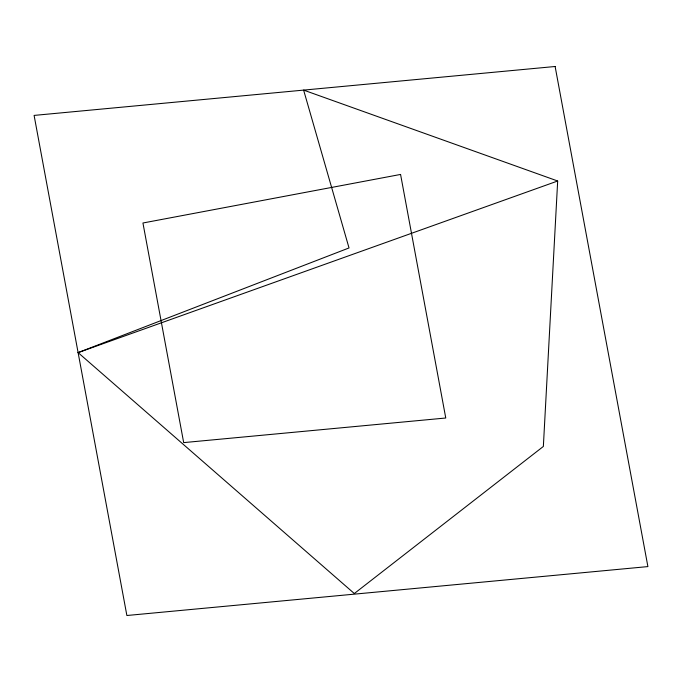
<?xml version="1.0" encoding="UTF-8"?>
<svg xmlns="http://www.w3.org/2000/svg" width="682" height="682" viewBox="0 0 682 682"><rect width="100%" height="100%" fill="white"/><g stroke="black" fill="none" stroke-linecap="round" stroke-linejoin="round"><path stroke-width="1.02" d="M557.68 181.003L543.358 446.454L354.316 593.528L78.106 352.62L349.031 247.95L303.618 90.101L557.68 181.003L78.106 352.62M400.573 174.439L142.939 222.997L183.68 442.609L445.764 418.006L400.573 174.439M555.122 66.495L34.1 115.411L126.878 615.505L647.9 566.589L555.122 66.495"/></g></svg>
